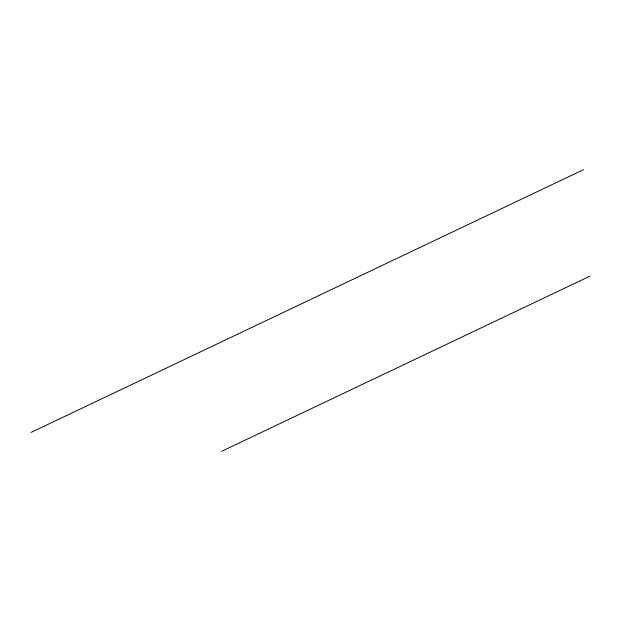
<?xml version="1.0" encoding="UTF-8"?>
<svg xmlns="http://www.w3.org/2000/svg" width="621" height="621" viewBox="0 0 621 621"><rect width="100%" height="100%" fill="white"/><g stroke="black" fill="none" stroke-linecap="round" stroke-linejoin="round"><path stroke-width="0.93" d="M31.05 432.441L583.492 169.68M221.65 451.32L589.95 276.143"/></g></svg>
